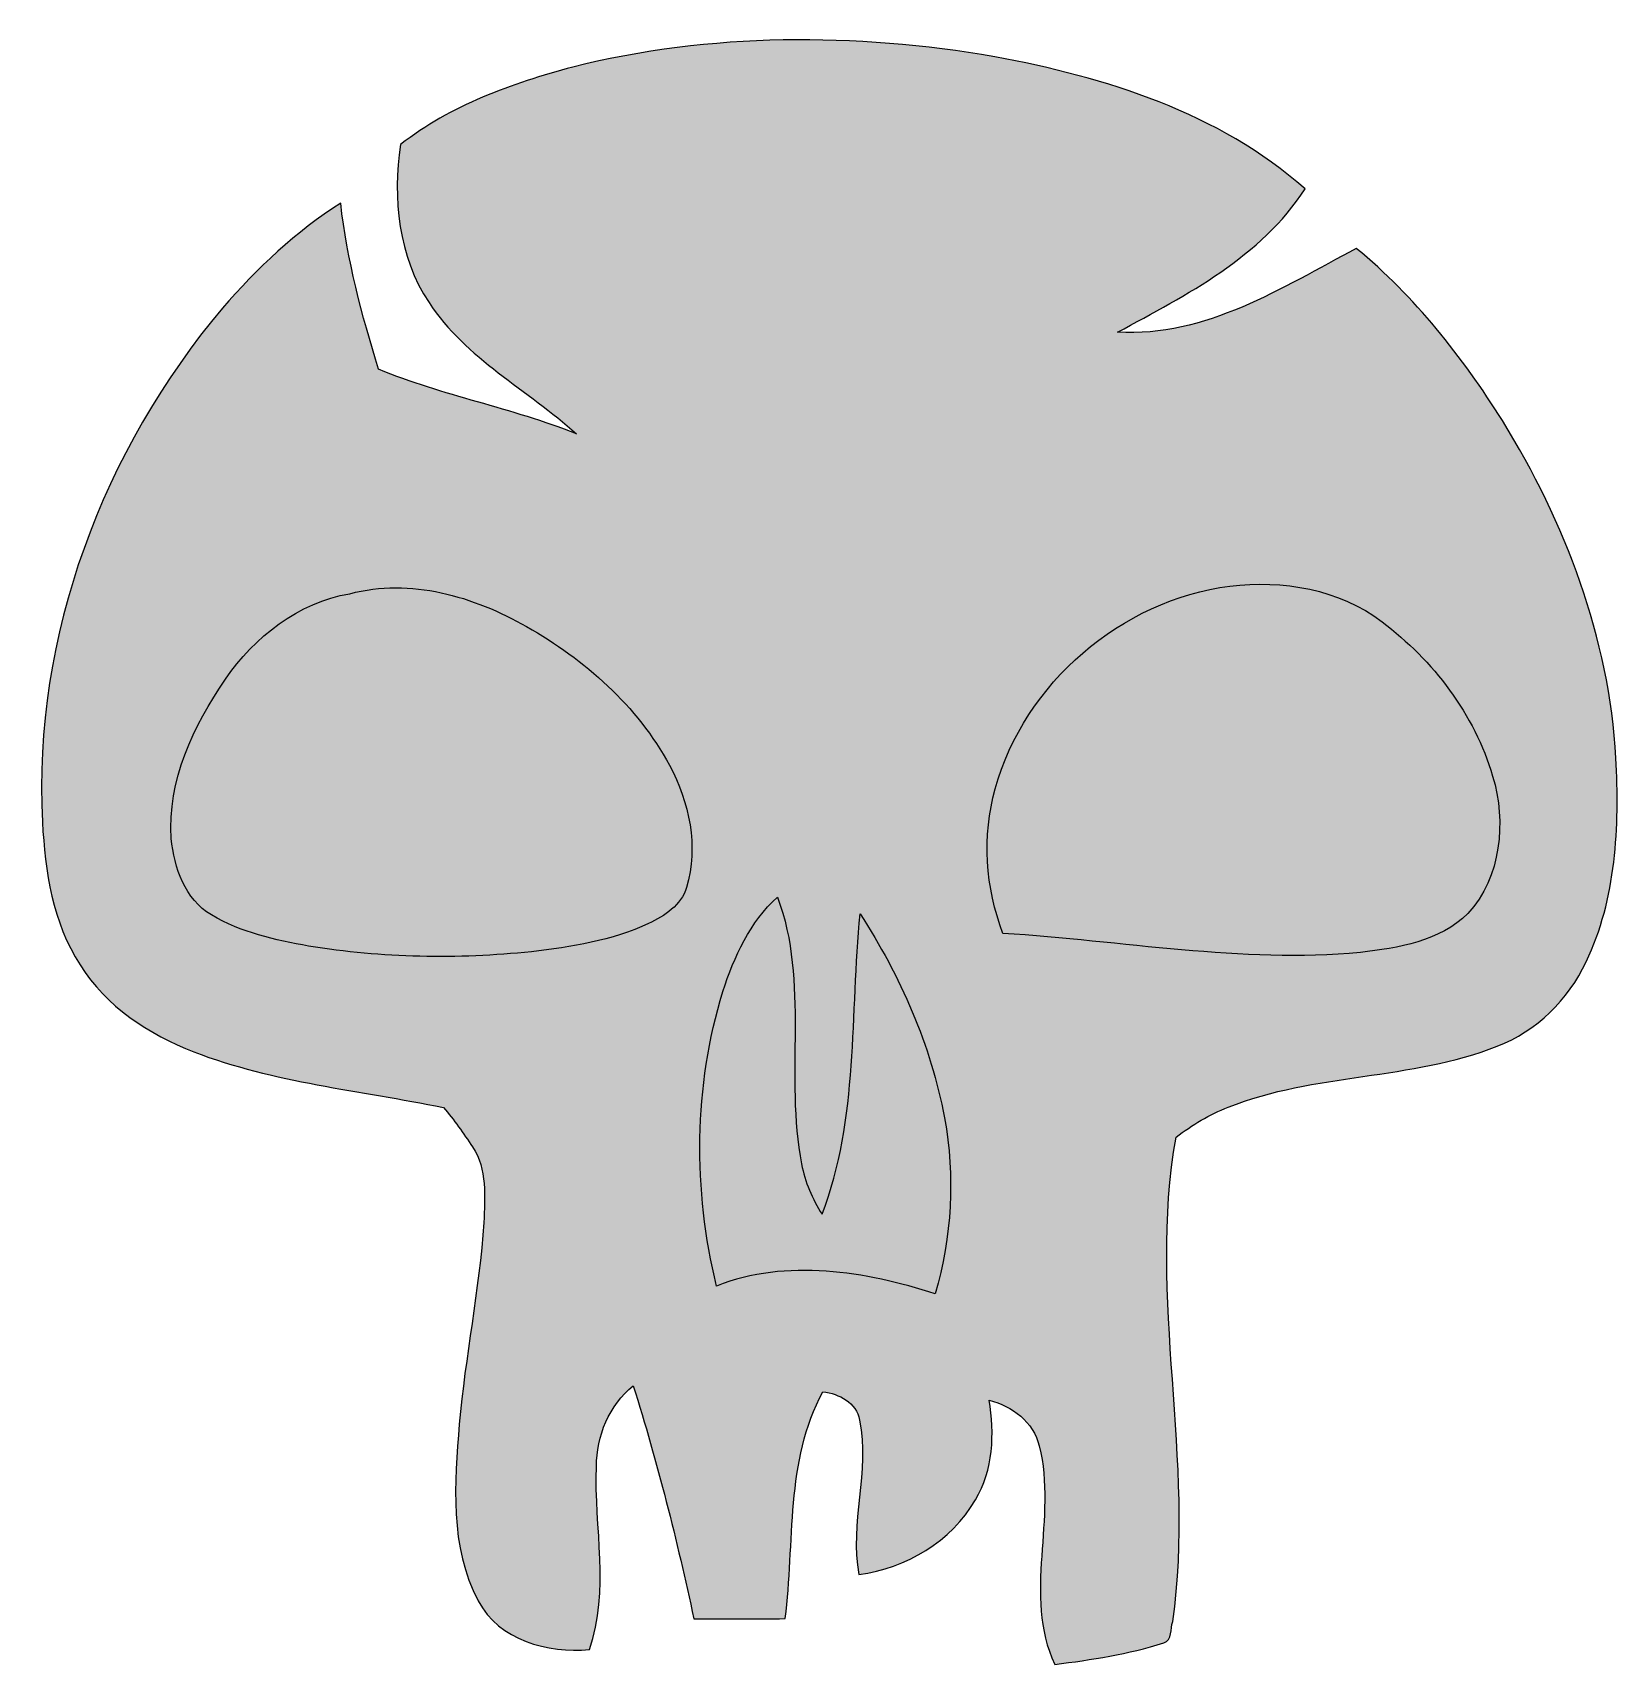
# Model space of a CAD drawing. Header units: centimetres. Extents: x 5.44 to 7.61, y -9.54 to -7.3.
import ezdxf

# ---------------------------------------------------------------- set-up
doc = ezdxf.new("R2010")
doc.units = ezdxf.units.CM
doc.header["$MEASUREMENT"] = 0
doc.layers.add('Layer 1', color=7, linetype='Continuous')

msp = doc.modelspace()

# ---------------------------------------------------------------- hatches: boundary and pattern name
at = {"layer": 'Layer 1', "true_color": 0x000000}
h = msp.add_hatch(color=18, dxfattribs=at)
edge = h.paths.add_edge_path()
edge.add_spline(control_points=[(6.17514, -7.35199), (6.36333, -7.30494), (6.56153, -7.30509), (6.75208, -7.33784), (6.90367, -7.36628), (7.05897, -7.41437), (7.1764, -7.51862), (7.11624, -7.6119), (7.01458, -7.66339), (6.92012, -7.71474), (7.04007, -7.72185), (7.14491, -7.6539), (7.24648, -7.60004), (7.32637, -7.66598), (7.39141, -7.74815), (7.44616, -7.83565), (7.53225, -7.97471), (7.59219, -8.1329), (7.60153, -8.29723), (7.60613, -8.39126), (7.6022, -8.48972), (7.56071, -8.57596), (7.53626, -8.62775), (7.49314, -8.67073), (7.43927, -8.69124), (7.32132, -8.738), (7.1893, -8.72755), (7.07141, -8.77474), (7.04563, -8.78467), (7.02214, -8.79919), (7.00014, -8.81564), (6.9605, -9.03562), (7.02748, -9.25819), (6.99547, -9.47845), (6.99192, -9.48794), (6.99532, -9.50424), (6.9831, -9.50757), (6.93472, -9.52291), (6.88434, -9.53076), (6.8341, -9.53691), (6.78987, -9.44223), (6.83795, -9.33613), (6.81284, -9.23818), (6.80513, -9.20528), (6.77587, -9.1838), (6.74468, -9.17542), (6.75179, -9.22136), (6.75053, -9.271), (6.72556, -9.31175), (6.69288, -9.36895), (6.63072, -9.40525), (6.56634, -9.414), (6.553, -9.34369), (6.58183, -9.27278), (6.5673, -9.20284), (6.56301, -9.17839), (6.53944, -9.16691), (6.51707, -9.16402), (6.46558, -9.25892), (6.47899, -9.3708), (6.46558, -9.47438), (6.42394, -9.4749), (6.3823, -9.4746), (6.34073, -9.47468), (6.31769, -9.36724), (6.29087, -9.26056), (6.2579, -9.15579), (6.22486, -9.18261), (6.20752, -9.22432), (6.20752, -9.26648), (6.20426, -9.34976), (6.22634, -9.4357), (6.19789, -9.51669), (6.14062, -9.52135), (6.0746, -9.50446), (6.04585, -9.44993), (6.00644, -9.37614), (6.01347, -9.28871), (6.01985, -9.20818), (6.02815, -9.11593), (6.04711, -9.02502), (6.05363, -8.93263), (6.05452, -8.89795), (6.05845, -8.8595), (6.03822, -8.82905), (6.02541, -8.81075), (6.01318, -8.79171), (5.99814, -8.77519), (5.88419, -8.75163), (5.76631, -8.74134), (5.65695, -8.69902), (5.59546, -8.67524), (5.53693, -8.63694), (5.50144, -8.58003), (5.46402, -8.52224), (5.45342, -8.45231), (5.45002, -8.3848), (5.4366, -8.13016), (5.53286, -7.87566), (5.69614, -7.68191), (5.74341, -7.62731), (5.79646, -7.57685), (5.85782, -7.53817), (5.86633, -7.6156), (5.88671, -7.69102), (5.90968, -7.76534), (5.99747, -7.80194), (6.09208, -7.81831), (6.18032, -7.85388), (6.11357, -7.79349), (6.02889, -7.75104), (5.97858, -7.67406), (5.93649, -7.61116), (5.92865, -7.53136), (5.93968, -7.45816), (6.00763, -7.40414), (6.09208, -7.37458), (6.17514, -7.35199)], knot_values=[0, 0, 0, 0, 0.025641, 0.025641, 0.025641, 0.0512821, 0.0512821, 0.0512821, 0.0769231, 0.0769231, 0.0769231, 0.1025641, 0.1025641, 0.1025641, 0.1282051, 0.1282051, 0.1282051, 0.1538462, 0.1538462, 0.1538462, 0.1794872, 0.1794872, 0.1794872, 0.2051282, 0.2051282, 0.2051282, 0.2307692, 0.2307692, 0.2307692, 0.2564103, 0.2564103, 0.2564103, 0.2820513, 0.2820513, 0.2820513, 0.3076923, 0.3076923, 0.3076923, 0.3333333, 0.3333333, 0.3333333, 0.3589744, 0.3589744, 0.3589744, 0.3846154, 0.3846154, 0.3846154, 0.4102564, 0.4102564, 0.4102564, 0.4358974, 0.4358974, 0.4358974, 0.4615385, 0.4615385, 0.4615385, 0.4871795, 0.4871795, 0.4871795, 0.5128205, 0.5128205, 0.5128205, 0.5384615, 0.5384615, 0.5384615, 0.5641026, 0.5641026, 0.5641026, 0.5897436, 0.5897436, 0.5897436, 0.6153846, 0.6153846, 0.6153846, 0.6410256, 0.6410256, 0.6410256, 0.6666667, 0.6666667, 0.6666667, 0.6923077, 0.6923077, 0.6923077, 0.7179487, 0.7179487, 0.7179487, 0.7435897, 0.7435897, 0.7435897, 0.7692308, 0.7692308, 0.7692308, 0.7948718, 0.7948718, 0.7948718, 0.8205128, 0.8205128, 0.8205128, 0.8461538, 0.8461538, 0.8461538, 0.8717949, 0.8717949, 0.8717949, 0.8974359, 0.8974359, 0.8974359, 0.9230769, 0.9230769, 0.9230769, 0.9487179, 0.9487179, 0.9487179, 0.974359, 0.974359, 0.974359, 1, 1, 1, 1], degree=3, periodic=1)
h = msp.add_hatch(color=18, dxfattribs=at)
edge = h.paths.add_edge_path()
edge.add_spline(control_points=[(5.87041, -8.07237), (5.79973, -8.08459), (5.73986, -8.1312), (5.70008, -8.18951), (5.65636, -8.25315), (5.62073, -8.32835), (5.62621, -8.4074), (5.63013, -8.44697), (5.6448, -8.49061), (5.68104, -8.5118), (5.72141, -8.53588), (5.76816, -8.54603), (5.81395, -8.5544), (5.91449, -8.571), (6.01741, -8.57248), (6.11869, -8.56217), (6.17322, -8.55558), (6.22863, -8.54692), (6.27887, -8.52357), (6.30028, -8.51299), (6.32362, -8.49861), (6.33058, -8.47409), (6.34755, -8.41822), (6.33429, -8.35746), (6.30732, -8.30701), (6.26346, -8.22574), (6.19152, -8.16254), (6.11194, -8.11734), (6.03948, -8.07615), (5.95331, -8.05029), (5.87041, -8.07237)], knot_values=[0, 0, 0, 0, 0.1, 0.1, 0.1, 0.2, 0.2, 0.2, 0.3, 0.3, 0.3, 0.4, 0.4, 0.4, 0.5, 0.5, 0.5, 0.6, 0.6, 0.6, 0.7, 0.7, 0.7, 0.8, 0.8, 0.8, 0.9, 0.9, 0.9, 1, 1, 1, 1], degree=3, periodic=1)
h = msp.add_hatch(color=18, dxfattribs=at)
edge = h.paths.add_edge_path()
edge.add_spline(control_points=[(6.75282, -8.33931), (6.73474, -8.40414), (6.73912, -8.47438), (6.76334, -8.53706), (6.92605, -8.54721), (7.08867, -8.57811), (7.25212, -8.56315), (7.30376, -8.55692), (7.36037, -8.54773), (7.39911, -8.50995), (7.44461, -8.45979), (7.45172, -8.38473), (7.4329, -8.32183), (7.40779, -8.23729), (7.35162, -8.16365), (7.28168, -8.1109), (7.22322, -8.06585), (7.1455, -8.05348), (7.07371, -8.06199), (6.92516, -8.08119), (6.79254, -8.19454), (6.75282, -8.33931)], knot_values=[0, 0, 0, 0, 0.1428571, 0.1428571, 0.1428571, 0.2857143, 0.2857143, 0.2857143, 0.4285714, 0.4285714, 0.4285714, 0.5714286, 0.5714286, 0.5714286, 0.7142857, 0.7142857, 0.7142857, 0.8571429, 0.8571429, 0.8571429, 1, 1, 1, 1], degree=3, periodic=1)
h = msp.add_hatch(color=18, dxfattribs=at)
edge = h.paths.add_edge_path()
edge.add_spline(control_points=[(6.3803, -8.61641), (6.34066, -8.74652), (6.33933, -8.88758), (6.3717, -9.01939), (6.46765, -8.9816), (6.57537, -8.99939), (6.67073, -9.03014), (6.6934, -8.95219), (6.698, -8.86929), (6.6834, -8.78949), (6.66488, -8.68968), (6.62287, -8.59522), (6.56805, -8.51024), (6.55427, -8.64731), (6.56656, -8.79045), (6.51596, -8.92129), (6.50292, -8.90003), (6.49232, -8.87714), (6.48803, -8.85247), (6.46418, -8.73215), (6.49899, -8.60434), (6.45491, -8.48727), (6.41742, -8.52142), (6.39593, -8.56907), (6.3803, -8.61641)], knot_values=[0, 0, 0, 0, 0.125, 0.125, 0.125, 0.25, 0.25, 0.25, 0.375, 0.375, 0.375, 0.5, 0.5, 0.5, 0.625, 0.625, 0.625, 0.75, 0.75, 0.75, 0.875, 0.875, 0.875, 1, 1, 1, 1], degree=3, periodic=1)

# ---------------------------------------------------------------- linework, layer by layer
at = {"layer": 'Layer 1'}
for points, knots in [([(6.17514, -7.35199), (6.36333, -7.30494), (6.56153, -7.30509), (6.75208, -7.33784), (6.90367, -7.36628), (7.05897, -7.41437), (7.1764, -7.51862), (7.11624, -7.6119), (7.01458, -7.66339), (6.92012, -7.71474), (7.04007, -7.72185), (7.14491, -7.6539), (7.24648, -7.60004), (7.32637, -7.66598), (7.39141, -7.74815), (7.44616, -7.83565), (7.53225, -7.97471), (7.59219, -8.1329), (7.60153, -8.29723), (7.60613, -8.39126), (7.6022, -8.48972), (7.56071, -8.57596), (7.53626, -8.62775), (7.49314, -8.67073), (7.43927, -8.69124), (7.32132, -8.738), (7.1893, -8.72755), (7.07141, -8.77474), (7.04563, -8.78467), (7.02214, -8.79919), (7.00014, -8.81564), (6.9605, -9.03562), (7.02748, -9.25819), (6.99547, -9.47845), (6.99192, -9.48794), (6.99532, -9.50424), (6.9831, -9.50757), (6.93472, -9.52291), (6.88434, -9.53076), (6.8341, -9.53691), (6.78987, -9.44223), (6.83795, -9.33613), (6.81284, -9.23818), (6.80513, -9.20528), (6.77587, -9.1838), (6.74468, -9.17542), (6.75179, -9.22136), (6.75053, -9.271), (6.72556, -9.31175), (6.69288, -9.36895), (6.63072, -9.40525), (6.56634, -9.414), (6.553, -9.34369), (6.58183, -9.27278), (6.5673, -9.20284), (6.56301, -9.17839), (6.53944, -9.16691), (6.51707, -9.16402), (6.46558, -9.25892), (6.47899, -9.3708), (6.46558, -9.47438), (6.42394, -9.4749), (6.3823, -9.4746), (6.34073, -9.47468), (6.31769, -9.36724), (6.29087, -9.26056), (6.2579, -9.15579), (6.22486, -9.18261), (6.20752, -9.22432), (6.20752, -9.26648), (6.20426, -9.34976), (6.22634, -9.4357), (6.19789, -9.51669), (6.14062, -9.52135), (6.0746, -9.50446), (6.04585, -9.44993), (6.00644, -9.37614), (6.01347, -9.28871), (6.01985, -9.20818), (6.02815, -9.11593), (6.04711, -9.02502), (6.05363, -8.93263), (6.05452, -8.89795), (6.05845, -8.8595), (6.03822, -8.82905), (6.02541, -8.81075), (6.01318, -8.79171), (5.99814, -8.77519), (5.88419, -8.75163), (5.76631, -8.74134), (5.65695, -8.69902), (5.59546, -8.67524), (5.53693, -8.63694), (5.50144, -8.58003), (5.46402, -8.52224), (5.45342, -8.45231), (5.45002, -8.3848), (5.4366, -8.13016), (5.53286, -7.87566), (5.69614, -7.68191), (5.74341, -7.62731), (5.79646, -7.57685), (5.85782, -7.53817), (5.86633, -7.6156), (5.88671, -7.69102), (5.90968, -7.76534), (5.99747, -7.80194), (6.09208, -7.81831), (6.18032, -7.85388), (6.11357, -7.79349), (6.02889, -7.75104), (5.97858, -7.67406), (5.93649, -7.61116), (5.92865, -7.53136), (5.93968, -7.45816), (6.00763, -7.40414), (6.09208, -7.37458), (6.17514, -7.35199)], [0, 0, 0, 0, 0.025641, 0.025641, 0.025641, 0.0512821, 0.0512821, 0.0512821, 0.0769231, 0.0769231, 0.0769231, 0.1025641, 0.1025641, 0.1025641, 0.1282051, 0.1282051, 0.1282051, 0.1538462, 0.1538462, 0.1538462, 0.1794872, 0.1794872, 0.1794872, 0.2051282, 0.2051282, 0.2051282, 0.2307692, 0.2307692, 0.2307692, 0.2564103, 0.2564103, 0.2564103, 0.2820513, 0.2820513, 0.2820513, 0.3076923, 0.3076923, 0.3076923, 0.3333333, 0.3333333, 0.3333333, 0.3589744, 0.3589744, 0.3589744, 0.3846154, 0.3846154, 0.3846154, 0.4102564, 0.4102564, 0.4102564, 0.4358974, 0.4358974, 0.4358974, 0.4615385, 0.4615385, 0.4615385, 0.4871795, 0.4871795, 0.4871795, 0.5128205, 0.5128205, 0.5128205, 0.5384615, 0.5384615, 0.5384615, 0.5641026, 0.5641026, 0.5641026, 0.5897436, 0.5897436, 0.5897436, 0.6153846, 0.6153846, 0.6153846, 0.6410256, 0.6410256, 0.6410256, 0.6666667, 0.6666667, 0.6666667, 0.6923077, 0.6923077, 0.6923077, 0.7179487, 0.7179487, 0.7179487, 0.7435897, 0.7435897, 0.7435897, 0.7692308, 0.7692308, 0.7692308, 0.7948718, 0.7948718, 0.7948718, 0.8205128, 0.8205128, 0.8205128, 0.8461538, 0.8461538, 0.8461538, 0.8717949, 0.8717949, 0.8717949, 0.8974359, 0.8974359, 0.8974359, 0.9230769, 0.9230769, 0.9230769, 0.9487179, 0.9487179, 0.9487179, 0.974359, 0.974359, 0.974359, 1, 1, 1, 1]), ([(5.87041, -8.07237), (5.79973, -8.08459), (5.73986, -8.1312), (5.70008, -8.18951), (5.65636, -8.25315), (5.62073, -8.32835), (5.62621, -8.4074), (5.63013, -8.44697), (5.6448, -8.49061), (5.68104, -8.5118), (5.72141, -8.53588), (5.76816, -8.54603), (5.81395, -8.5544), (5.91449, -8.571), (6.01741, -8.57248), (6.11869, -8.56217), (6.17322, -8.55558), (6.22863, -8.54692), (6.27887, -8.52357), (6.30028, -8.51299), (6.32362, -8.49861), (6.33058, -8.47409), (6.34755, -8.41822), (6.33429, -8.35746), (6.30732, -8.30701), (6.26346, -8.22574), (6.19152, -8.16254), (6.11194, -8.11734), (6.03948, -8.07615), (5.95331, -8.05029), (5.87041, -8.07237)], [0, 0, 0, 0, 0.1, 0.1, 0.1, 0.2, 0.2, 0.2, 0.3, 0.3, 0.3, 0.4, 0.4, 0.4, 0.5, 0.5, 0.5, 0.6, 0.6, 0.6, 0.7, 0.7, 0.7, 0.8, 0.8, 0.8, 0.9, 0.9, 0.9, 1, 1, 1, 1]), ([(6.75282, -8.33931), (6.73474, -8.40414), (6.73912, -8.47438), (6.76334, -8.53706), (6.92605, -8.54721), (7.08867, -8.57811), (7.25212, -8.56315), (7.30376, -8.55692), (7.36037, -8.54773), (7.39911, -8.50995), (7.44461, -8.45979), (7.45172, -8.38473), (7.4329, -8.32183), (7.40779, -8.23729), (7.35162, -8.16365), (7.28168, -8.1109), (7.22322, -8.06585), (7.1455, -8.05348), (7.07371, -8.06199), (6.92516, -8.08119), (6.79254, -8.19454), (6.75282, -8.33931)], [0, 0, 0, 0, 0.1428571, 0.1428571, 0.1428571, 0.2857143, 0.2857143, 0.2857143, 0.4285714, 0.4285714, 0.4285714, 0.5714286, 0.5714286, 0.5714286, 0.7142857, 0.7142857, 0.7142857, 0.8571429, 0.8571429, 0.8571429, 1, 1, 1, 1]), ([(6.3803, -8.61641), (6.34066, -8.74652), (6.33933, -8.88758), (6.3717, -9.01939), (6.46765, -8.9816), (6.57537, -8.99939), (6.67073, -9.03014), (6.6934, -8.95219), (6.698, -8.86929), (6.6834, -8.78949), (6.66488, -8.68968), (6.62287, -8.59522), (6.56805, -8.51024), (6.55427, -8.64731), (6.56656, -8.79045), (6.51596, -8.92129), (6.50292, -8.90003), (6.49232, -8.87714), (6.48803, -8.85247), (6.46418, -8.73215), (6.49899, -8.60434), (6.45491, -8.48727), (6.41742, -8.52142), (6.39593, -8.56907), (6.3803, -8.61641)], [0, 0, 0, 0, 0.125, 0.125, 0.125, 0.25, 0.25, 0.25, 0.375, 0.375, 0.375, 0.5, 0.5, 0.5, 0.625, 0.625, 0.625, 0.75, 0.75, 0.75, 0.875, 0.875, 0.875, 1, 1, 1, 1])]:
    msp.add_open_spline(points, degree=3, knots=knots, dxfattribs=at)

doc.saveas('drawing.dxf')
